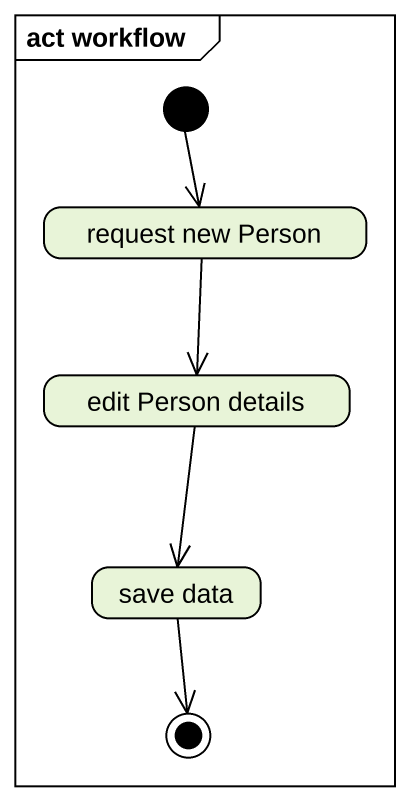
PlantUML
@startuml
mainframe act workflow
hide empty description
state "request new Person" as request_new_Person
state "edit Person details" as edit_Person_details
state "save data" as save_data
[*] --> request_new_Person
request_new_Person --> edit_Person_details
edit_Person_details --> save_data
save_data --> [*]
@enduml
